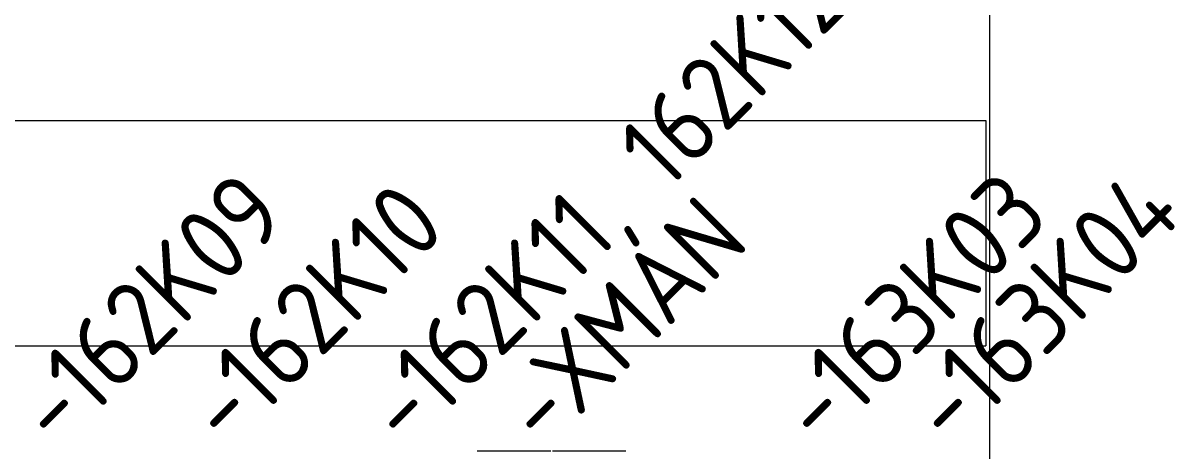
# Model space of a CAD drawing. Header units: millimetres. Extents: x 1359 to 3577, y 1336 to 3557.
# Drawn here: x 3075.2 to 3382.2, y 2573.6 to 2687.5 of the extents above; entities that cross this region are included whole.
import ezdxf

# ---------------------------------------------------------------- set-up
doc = ezdxf.new("R2010")
doc.units = ezdxf.units.MM
doc.layers.add('000-PI-Oprema', color=30, linetype='Continuous', lineweight=5)
doc.layers.add('002-PI-Kabelska kanalica', color=150, linetype='Continuous')
doc.styles.add('PI0', font='isocpeur.ttf', dxfattribs={"width": 0.9})

msp = doc.modelspace()

# ---------------------------------------------------------------- linework, layer by layer
at = {"layer": '000-PI-Oprema', "color": 0, "linetype": 'ByBlock', "lineweight": 0}
for p, q in [((3196.15, 2573.56), (3215.75, 2573.56)), ((3216.15, 2573.56), (3235.75, 2573.56))]:
    msp.add_line(p, q, dxfattribs=at)
at = {"layer": '002-PI-Kabelska kanalica', "color": 0, "linetype": 'ByBlock', "lineweight": 0}
for p, q in [((3332.57, 3351.56), (3332.57, 1679.56)), ((2516.57, 2661.56), (3331.57, 2661.56)), ((3331.57, 2661.56), (3331.57, 2601.56)), ((2516.57, 2601.56), (3331.57, 2601.56))]:
    msp.add_line(p, q, dxfattribs=at)

# ---------------------------------------------------------------- texts
at = {"layer": '002-PI-Kabelska kanalica', "color": 0, "linetype": 'ByBlock', "lineweight": 0, "style": 'PI0', "width": 0.9}
for s, p in [('-162K11, 162K12', (3177.73, 2573.56)), ('-162K09', (3084.68, 2573.56)), ('-162K10', (3130.03, 2573.76)), ('-163K03', (3287.93, 2573.76)), ('-163K04', (3322.73, 2573.76)), ('-XMAN', (3214.27, 2573.56))]:
    msp.add_text(s, height=20, rotation=45, dxfattribs=at).set_placement(p)

doc.saveas('drawing.dxf')
